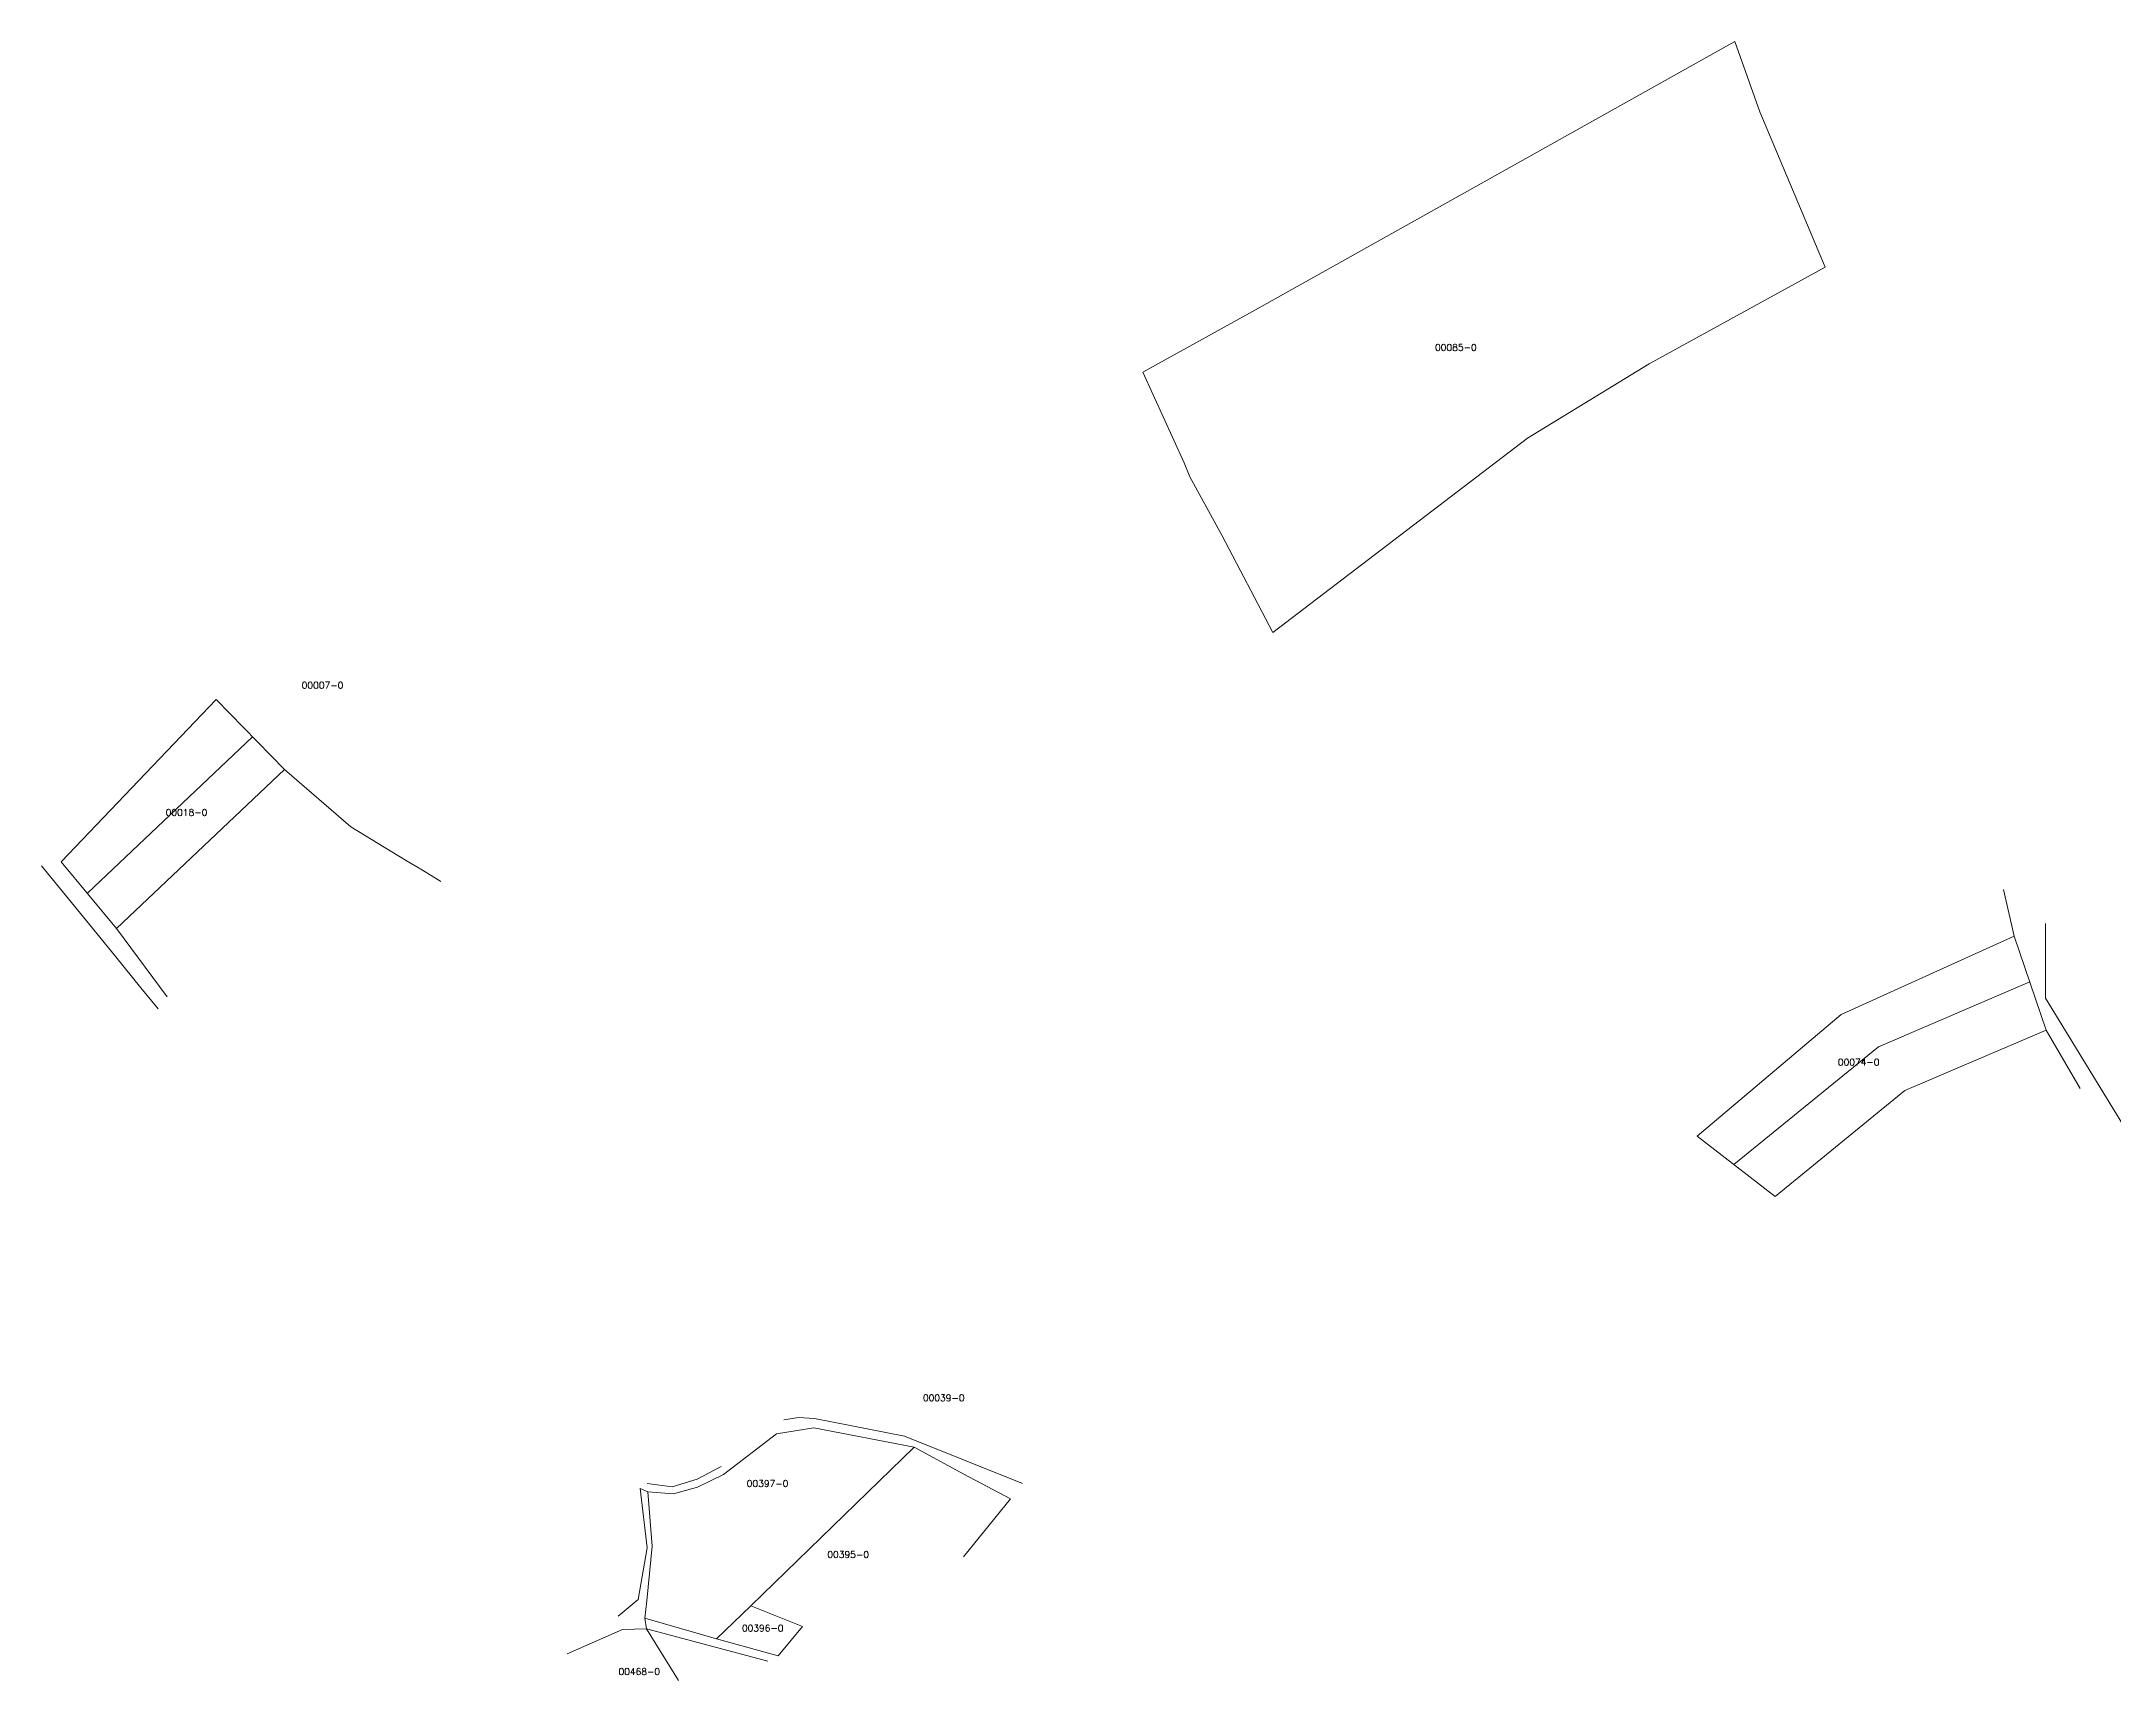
# Model space of a CAD drawing. Header units: metres. Extents: x 7518199 to 7519781, y 4692886 to 4694109.
# Drawn here: x 7518199 to 7518977, y 4693494 to 4694109 of the extents above; entities that cross this region are included whole.
import ezdxf

# ---------------------------------------------------------------- set-up
doc = ezdxf.new("R2010")
doc.units = ezdxf.units.M
for name, color, linetype, lineweight in [('Ndarjet', 1, 'Continuous', 0), ('Nr Parceles Baze', 7, 'Continuous', 0), ('Parc-Kojshi', 251, 'Continuous', 0), ('Parcela Baze', 7, 'Continuous', 0)]:
    doc.layers.add(name, color=color, linetype=linetype, lineweight=lineweight)
doc.layers.add('ParcelReferencePoint', color=7, linetype='Continuous')
doc.styles.get("Standard").update_dxf_attribs({"font": 'simplex.shx'})

msp = doc.modelspace()

# ---------------------------------------------------------------- linework, layer by layer
at = {"layer": 'Ndarjet', "flags": 128}
for points in [[(7518277.79, 4693848.26), (7518215.75, 4693789.53)], [(7518945.52, 4693756.23), (7518888.66, 4693731.85), (7518834.42, 4693687.59)]]:
    msp.add_lwpolyline(points, dxfattribs=at)
at = {"layer": 'Parc-Kojshi'}
for points in [[(7518205.89, 4693801.38), (7518264.13, 4693862.27)], [(7518289.81, 4693835.95), (7518264.13, 4693862.27)], [(7518226.76, 4693776.28), (7518289.81, 4693835.95)], [(7518314.81, 4693814.49), (7518289.81, 4693835.95)], [(7518335.35, 4693801.97), (7518314.81, 4693814.49)], [(7518216.54, 4693777.75), (7518198.51, 4693799.76)], [(7518205.89, 4693801.38), (7518226.76, 4693776.28)], [(7518341.63, 4693798.13), (7518335.35, 4693801.97)], [(7518347.6, 4693794.5), (7518341.63, 4693798.13)], [(7518348.58, 4693793.9), (7518347.6, 4693794.5)], [(7518939.7, 4693773.36), (7518935.69, 4693790.95)], [(7518226.44, 4693765.58), (7518216.54, 4693777.75)], [(7518226.76, 4693776.28), (7518245.79, 4693750.58)], [(7518951.51, 4693778.13), (7518951.52, 4693750.16)], [(7518235.85, 4693754.01), (7518226.44, 4693765.58)], [(7518242.3, 4693746.07), (7518235.85, 4693754.01)], [(7518951.52, 4693750.16), (7519001.05, 4693669.13)], [(7518964.46, 4693716.14), (7518951.65, 4693738.14)], [(7518477.43, 4693591.68), (7518482.96, 4693592.6)], [(7518482.96, 4693592.6), (7518488.94, 4693592.19)], [(7518488.94, 4693592.19), (7518522.75, 4693585.59)], [(7518474.72, 4693586.46), (7518454.75, 4693571.22)], [(7518526.41, 4693581.46), (7518465.08, 4693521.82)], [(7518488.7, 4693588.71), (7518474.72, 4693586.46)], [(7518526.41, 4693581.46), (7518488.7, 4693588.71)], [(7518522.75, 4693585.59), (7518567.05, 4693567.86)], [(7518545.04, 4693571.36), (7518526.41, 4693581.46)], [(7518444.87, 4693569.51), (7518453.85, 4693574.25)], [(7518426.03, 4693543.72), (7518423.51, 4693565.94)], [(7518426.28, 4693564.72), (7518423.51, 4693565.94)], [(7518426.08, 4693567.82), (7518435.51, 4693566.54)], [(7518435.51, 4693566.54), (7518444.87, 4693569.51)], [(7518445, 4693566.47), (7518436.01, 4693563.97)], [(7518454.75, 4693571.22), (7518445, 4693566.47)], [(7518562.59, 4693562.01), (7518545.04, 4693571.36)], [(7518436.01, 4693563.97), (7518426.28, 4693564.72)], [(7518426.28, 4693564.72), (7518428.02, 4693544.25)], [(7518544.92, 4693540.27), (7518562.59, 4693562.01)], [(7518422.7, 4693524.28), (7518426.03, 4693543.72)], [(7518428.02, 4693544.25), (7518426.02, 4693523.76)], [(7518415.24, 4693518.01), (7518422.7, 4693524.28)], [(7518426.02, 4693523.76), (7518425.27, 4693517.27)], [(7518465.08, 4693521.82), (7518452.19, 4693509.49)], [(7518465.08, 4693521.82), (7518484.5, 4693514.16)], [(7518416.85, 4693513.04), (7518396.06, 4693503.88)], [(7518425.83, 4693513.22), (7518416.85, 4693513.04)], [(7518452.19, 4693509.49), (7518425.27, 4693517.27)], [(7518425.27, 4693517.27), (7518425.83, 4693513.22)], [(7518425.83, 4693513.22), (7518471.43, 4693501.12)], [(7518437.8, 4693493.83), (7518425.83, 4693513.22)], [(7518484.5, 4693514.16), (7518475.26, 4693503.14)], [(7518475.26, 4693503.14), (7518452.19, 4693509.49)]]:
    msp.add_lwpolyline(points, dxfattribs=at)
at = {"layer": 'Parcela Baze', "flags": 128}
msp.add_lwpolyline([(7518661.14, 4693887.42), (7518642.03, 4693924.04), (7518630, 4693945.89), (7518627.85, 4693951.15), (7518612.33, 4693985.24), (7518654.62, 4694008.59), (7518834.76, 4694109.44), (7518844.09, 4694083), (7518868.69, 4694024.66), (7518802.49, 4693988.38), (7518756.79, 4693960.5), (7518661.14, 4693887.42)], dxfattribs=at)
for points in [[(7518289.81, 4693835.95), (7518264.13, 4693862.27), (7518205.89, 4693801.38), (7518226.76, 4693776.28)], [(7518939.7, 4693773.36), (7518874.66, 4693744.02), (7518820.59, 4693698.23), (7518849.93, 4693675.67), (7518898.62, 4693715.41), (7518951.65, 4693738.14)], [(7518526.41, 4693581.46), (7518488.7, 4693588.71), (7518474.72, 4693586.46), (7518454.75, 4693571.22), (7518445, 4693566.47), (7518436.01, 4693563.97), (7518426.28, 4693564.72), (7518428.02, 4693544.25), (7518426.02, 4693523.76), (7518425.27, 4693517.27), (7518452.19, 4693509.49), (7518465.08, 4693521.82)]]:
    msp.add_lwpolyline(points, close=True, dxfattribs=at)

# ---------------------------------------------------------------- texts
at = {"layer": 'Nr Parceles Baze'}
for s, p in [('00085-0', (7518722.11, 4693993.29)), ('00074-0', (7518873.44, 4693724.82))]:
    msp.add_text(s, height=2.5, dxfattribs=at).set_placement(p)
at = {"layer": 'ParcelReferencePoint'}
for s, p in [('00007-0', (7518296.3, 4693866.38)), ('00018-0', (7518245.2, 4693818.62)), ('00039-0', (7518529.69, 4693598.73)), ('00397-0', (7518463.5, 4693566.55)), ('00395-0', (7518493.79, 4693539.9)), ('00396-0', (7518461.67, 4693512.24)), ('00468-0', (7518415.31, 4693495.91))]:
    msp.add_text(s, height=2.5, dxfattribs=at).set_placement(p)

doc.saveas('drawing.dxf')
